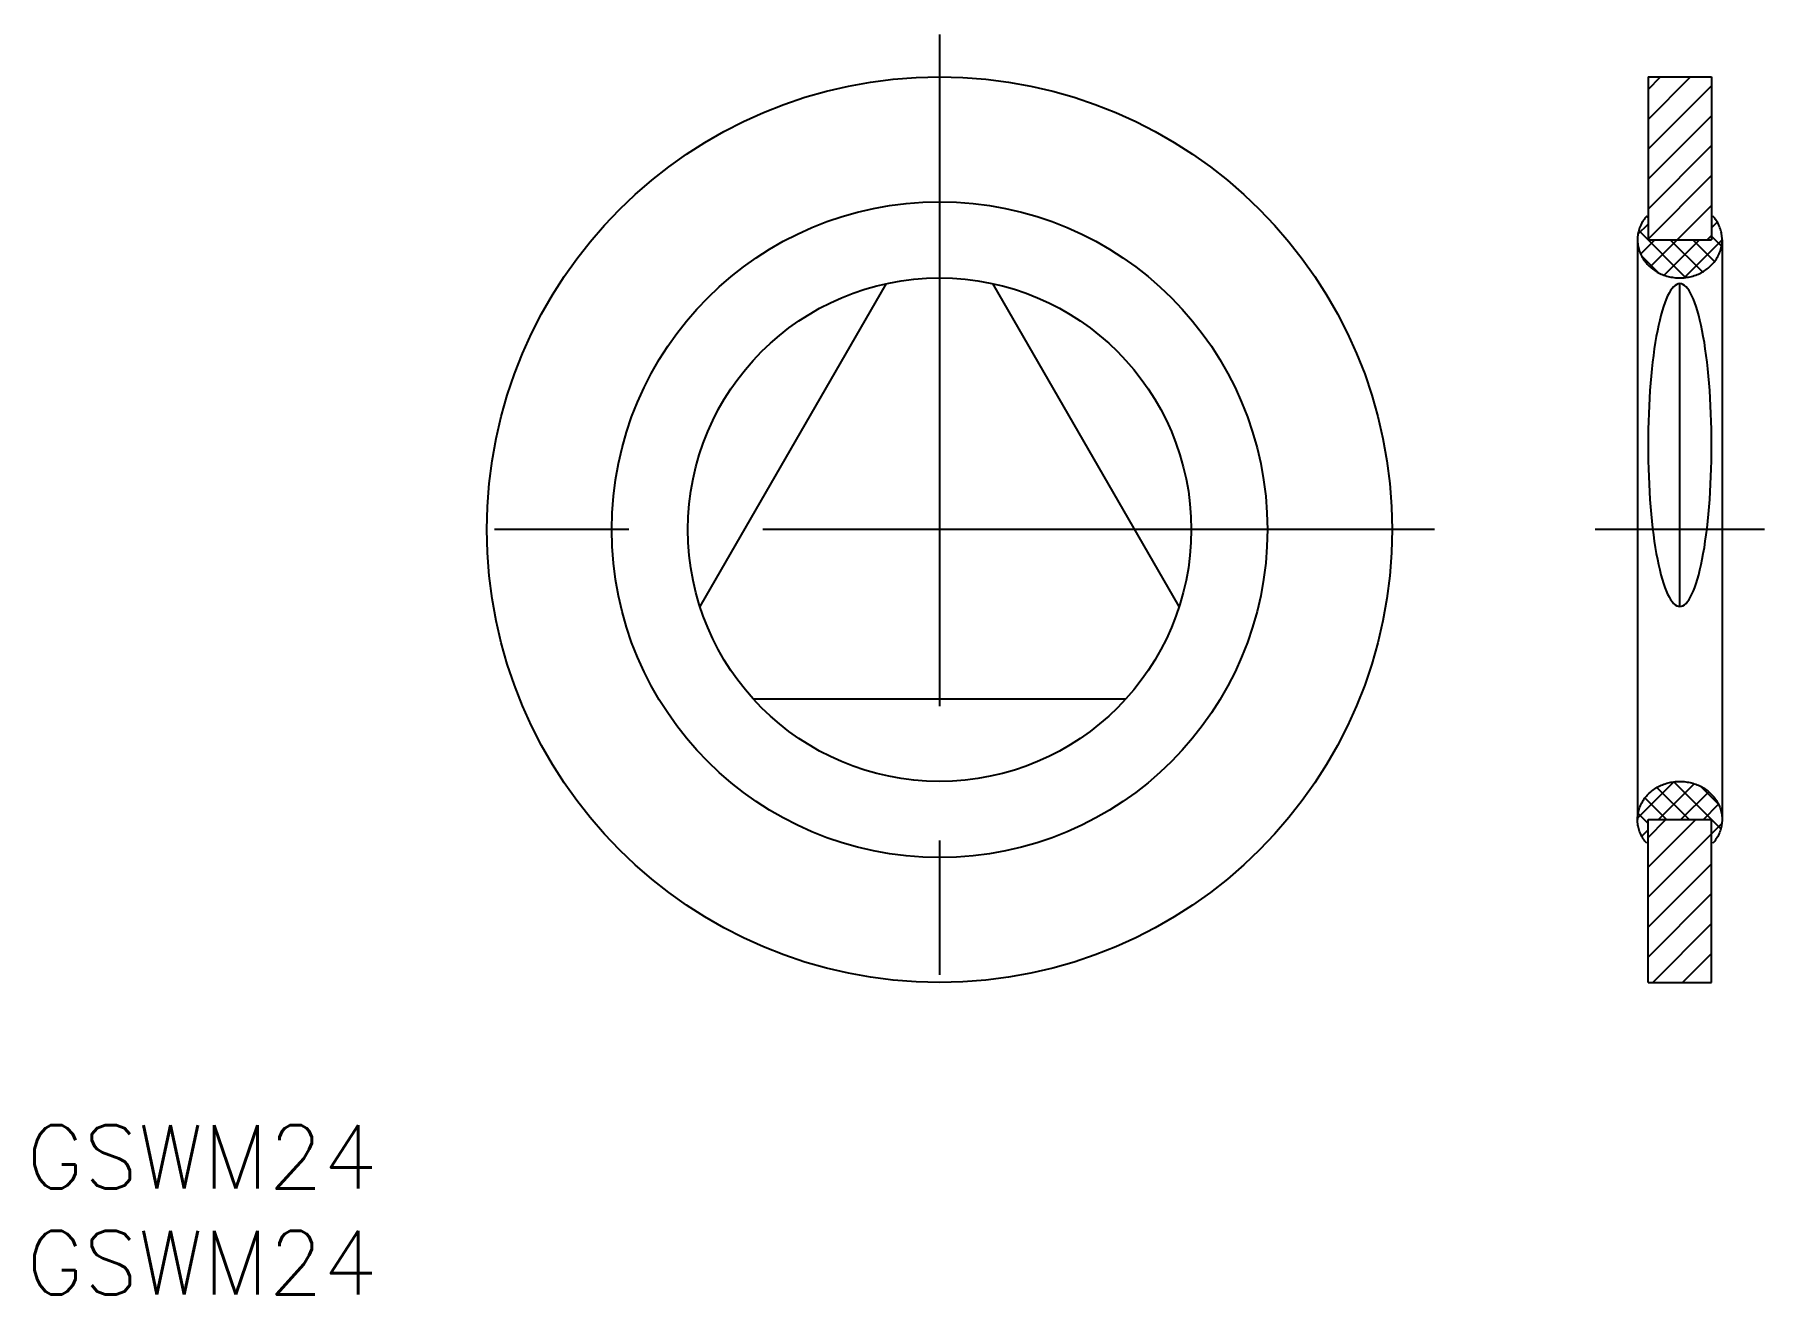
# Model space of a CAD drawing. Extents: x -42.8 to 39, y -36.1 to 23.4.
import ezdxf

# ---------------------------------------------------------------- set-up
doc = ezdxf.new("R2010")
doc.units = 0
doc.linetypes.add('CENTER', pattern=[50.8, 31.75, -6.35, 6.35, -6.35])
doc.layers.get('0').update_dxf_attribs({"linetype": 'CONTINUOUS'})
doc.layers.add('CENTER', color=1, linetype='CENTER')
doc.styles.get("Standard").update_dxf_attribs({"font": 'txt.shx', "height": 3, "bigfont": 'bigfont.shx'})

msp = doc.modelspace()

# ---------------------------------------------------------------- linework, layer by layer
at = {"color": 7, "linetype": 'CONTINUOUS'}
for p, q in [((33.5, 21.4), (36.5, 21.4)), ((33.5, 21.4), (33.5, 13.7)), ((36.5, 21.4), (36.5, 13.7)), ((33, 13.7), (33, -13.7)), ((33.5, 13.7), (36.5, 13.7)), ((37, 13.7), (37, -13.7)), ((-2.523, 11.629), (-11.333, -3.629)), ((11.333, -3.629), (2.523, 11.629)), ((35, -3.629), (35, 11.629)), ((-8.81, -8), (8.81, -8)), ((33.5, -13.7), (36.5, -13.7)), ((33.5, -21.4), (33.5, -13.7)), ((36.5, -21.4), (36.5, -13.7)), ((33.5, -21.4), (36.5, -21.4))]:
    msp.add_line(p, q, dxfattribs=at)
at = {"color": 3, "linetype": 'CONTINUOUS'}
for p, q in [((33.5, 20.81), (34.09, 21.4)), ((33.5, 19.395), (35.505, 21.4)), ((33.5, 17.981), (36.5, 20.981)), ((33.5, 16.567), (36.5, 19.567)), ((33.5, 15.153), (36.5, 18.153)), ((33.5, 13.738), (36.5, 16.738)), ((33.5, 14.752), (33.433, 14.819)), ((34.876, 13.7), (36.5, 15.324)), ((33.022, 13.968), (33.5, 14.446)), ((35.275, 11.917), (33.059, 14.133)), ((36.29, 13.7), (36.5, 13.91)), ((36.5, 14.264), (36.772, 14.535)), ((33.144, 13.029), (33.815, 13.7)), ((33.595, 12.419), (34.876, 13.7)), ((34.263, 12.027), (35.936, 13.7)), ((36.072, 12.18), (34.552, 13.7)), ((35.207, 11.91), (37, 13.703)), ((36.641, 12.672), (35.613, 13.7)), ((36.972, 13.401), (36.5, 13.874)), ((33.979, 12.152), (33.183, 12.948)), ((33.002, -13.63), (34.713, -11.919)), ((35.436, -13.7), (33.921, -12.185)), ((33.992, -13.7), (35.684, -12.008)), ((36.497, -13.7), (34.715, -11.918)), ((36.829, -12.972), (35.997, -12.139)), ((34.375, -13.7), (33.353, -12.678)), ((35.053, -13.7), (36.367, -12.386)), ((36.114, -13.7), (36.833, -12.98)), ((33.5, -13.885), (33.026, -13.411)), ((33.5, -14.546), (34.346, -13.7)), ((33.5, -15.96), (35.76, -13.7)), ((36.939, -14.142), (36.5, -13.703)), ((36.5, -14.374), (36.989, -13.885)), ((33.203, -14.49), (33.5, -14.192)), ((33.5, -17.374), (36.5, -14.374)), ((36.561, -14.825), (36.5, -14.764)), ((33.5, -18.788), (36.5, -15.788)), ((33.5, -20.203), (36.5, -17.203)), ((33.717, -21.4), (36.5, -18.617)), ((35.131, -21.4), (36.5, -20.031))]:
    msp.add_line(p, q, dxfattribs=at)
at = {"color": 7, "linetype": 'CONTINUOUS'}
for points in [[(33.434, 14.819, 0), (33.391, 14.769, 0), (33.35, 14.718, 0), (33.312, 14.665, 0), (33.275, 14.611, 0), (33.241, 14.556, 0), (33.209, 14.5, 0), (33.178, 14.443, 0), (33.151, 14.386, 0), (33.125, 14.327, 0), (33.102, 14.267, 0), (33.081, 14.207, 0), (33.062, 14.146, 0), (33.046, 14.085, 0), (33.032, 14.023, 0), (33.021, 13.961, 0), (33.012, 13.899, 0), (33.006, 13.836, 0), (33.002, 13.773, 0), (33, 13.71, 0), (33.001, 13.647, 0), (33.004, 13.584, 0), (33.01, 13.521, 0), (33.018, 13.458, 0), (33.029, 13.396, 0), (33.042, 13.334, 0), (33.057, 13.273, 0), (33.075, 13.211, 0), (33.095, 13.151, 0), (33.118, 13.091, 0), (33.143, 13.033, 0), (33.17, 12.974, 0), (33.199, 12.917, 0), (33.231, 12.861, 0), (33.264, 12.806, 0), (33.3, 12.752, 0), (33.338, 12.698, 0), (33.378, 12.647, 0), (33.42, 12.596, 0), (33.464, 12.547, 0), (33.51, 12.499, 0), (33.557, 12.453, 0), (33.607, 12.409, 0), (33.658, 12.365, 0), (33.711, 12.324, 0), (33.765, 12.284, 0), (33.821, 12.246, 0), (33.878, 12.21, 0), (33.937, 12.175, 0), (33.997, 12.143, 0), (34.058, 12.112, 0), (34.12, 12.083, 0), (34.184, 12.057, 0), (34.248, 12.032, 0), (34.314, 12.009, 0), (34.38, 11.989, 0), (34.447, 11.97, 0), (34.514, 11.954, 0), (34.583, 11.94, 0), (34.651, 11.928, 0), (34.721, 11.918, 0), (34.79, 11.91, 0), (34.86, 11.904, 0), (34.93, 11.901, 0), (35, 11.9, 0), (35.07, 11.901, 0), (35.14, 11.904, 0), (35.21, 11.91, 0), (35.279, 11.918, 0), (35.349, 11.928, 0), (35.417, 11.94, 0), (35.486, 11.954, 0), (35.553, 11.97, 0), (35.62, 11.989, 0), (35.686, 12.009, 0), (35.752, 12.032, 0), (35.816, 12.057, 0), (35.88, 12.083, 0), (35.942, 12.112, 0), (36.003, 12.143, 0), (36.063, 12.175, 0), (36.122, 12.21, 0), (36.179, 12.246, 0), (36.235, 12.284, 0), (36.289, 12.324, 0), (36.342, 12.365, 0), (36.393, 12.409, 0), (36.443, 12.453, 0), (36.49, 12.499, 0), (36.536, 12.547, 0), (36.58, 12.596, 0), (36.622, 12.647, 0), (36.662, 12.698, 0), (36.7, 12.752, 0), (36.736, 12.806, 0), (36.769, 12.861, 0), (36.801, 12.917, 0), (36.83, 12.974, 0), (36.857, 13.033, 0), (36.882, 13.091, 0), (36.905, 13.151, 0), (36.925, 13.211, 0), (36.943, 13.273, 0), (36.958, 13.334, 0), (36.971, 13.396, 0), (36.982, 13.458, 0), (36.99, 13.521, 0), (36.996, 13.584, 0), (36.999, 13.647, 0), (37, 13.71, 0), (36.998, 13.773, 0), (36.994, 13.836, 0), (36.988, 13.899, 0), (36.979, 13.961, 0), (36.968, 14.023, 0), (36.954, 14.085, 0), (36.938, 14.146, 0), (36.919, 14.207, 0), (36.898, 14.267, 0), (36.875, 14.327, 0), (36.849, 14.386, 0), (36.822, 14.443, 0), (36.791, 14.5, 0), (36.759, 14.556, 0), (36.725, 14.611, 0), (36.688, 14.665, 0), (36.65, 14.718, 0), (36.609, 14.769, 0), (36.566, 14.819, 0)], [(35, 11.629, 0), (34.926, 11.62, 0), (34.853, 11.593, 0), (34.78, 11.547, 0), (34.707, 11.483, 0), (34.636, 11.401, 0), (34.565, 11.301, 0), (34.495, 11.183, 0), (34.426, 11.049, 0), (34.359, 10.897, 0), (34.293, 10.729, 0), (34.229, 10.544, 0), (34.167, 10.344, 0), (34.106, 10.128, 0), (34.048, 9.898, 0), (33.993, 9.653, 0), (33.939, 9.395, 0), (33.889, 9.124, 0), (33.84, 8.84, 0), (33.795, 8.545, 0), (33.753, 8.239, 0), (33.713, 7.922, 0), (33.677, 7.596, 0), (33.644, 7.262, 0), (33.614, 6.92, 0), (33.588, 6.57, 0), (33.565, 6.215, 0), (33.545, 5.854, 0), (33.529, 5.488, 0), (33.516, 5.119, 0), (33.507, 4.748, 0), (33.502, 4.374, 0), (33.5, 4, 0), (33.502, 3.626, 0), (33.507, 3.252, 0), (33.516, 2.881, 0), (33.529, 2.512, 0), (33.545, 2.146, 0), (33.565, 1.785, 0), (33.588, 1.43, 0), (33.614, 1.08, 0), (33.644, 0.738, 0), (33.677, 0.404, 0), (33.713, 0.078, 0), (33.753, -0.239, 0), (33.795, -0.545, 0), (33.84, -0.84, 0), (33.889, -1.124, 0), (33.939, -1.395, 0), (33.993, -1.653, 0), (34.048, -1.898, 0), (34.106, -2.128, 0), (34.167, -2.344, 0), (34.229, -2.544, 0), (34.293, -2.729, 0), (34.359, -2.897, 0), (34.426, -3.049, 0), (34.495, -3.183, 0), (34.565, -3.301, 0), (34.636, -3.401, 0), (34.707, -3.483, 0), (34.78, -3.547, 0), (34.853, -3.593, 0), (34.926, -3.62, 0), (35, -3.629, 0), (35.074, -3.62, 0), (35.147, -3.593, 0), (35.22, -3.547, 0), (35.293, -3.483, 0), (35.364, -3.401, 0), (35.435, -3.301, 0), (35.505, -3.183, 0), (35.574, -3.049, 0), (35.641, -2.897, 0), (35.707, -2.729, 0), (35.771, -2.544, 0), (35.833, -2.344, 0), (35.894, -2.128, 0), (35.952, -1.898, 0), (36.007, -1.653, 0), (36.061, -1.395, 0), (36.111, -1.124, 0), (36.16, -0.84, 0), (36.205, -0.545, 0), (36.247, -0.239, 0), (36.287, 0.078, 0), (36.323, 0.404, 0), (36.356, 0.738, 0), (36.386, 1.08, 0), (36.412, 1.43, 0), (36.435, 1.785, 0), (36.455, 2.146, 0), (36.471, 2.512, 0), (36.484, 2.881, 0), (36.493, 3.252, 0), (36.498, 3.626, 0), (36.5, 4, 0), (36.498, 4.374, 0), (36.493, 4.748, 0), (36.484, 5.119, 0), (36.471, 5.488, 0), (36.455, 5.854, 0), (36.435, 6.215, 0), (36.412, 6.57, 0), (36.386, 6.92, 0), (36.356, 7.262, 0), (36.323, 7.596, 0), (36.287, 7.922, 0), (36.247, 8.239, 0), (36.205, 8.545, 0), (36.16, 8.84, 0), (36.111, 9.124, 0), (36.061, 9.395, 0), (36.007, 9.653, 0), (35.952, 9.898, 0), (35.894, 10.128, 0), (35.833, 10.344, 0), (35.771, 10.544, 0), (35.707, 10.729, 0), (35.641, 10.897, 0), (35.574, 11.049, 0), (35.505, 11.183, 0), (35.435, 11.301, 0), (35.364, 11.401, 0), (35.293, 11.483, 0), (35.22, 11.547, 0), (35.147, 11.593, 0), (35.074, 11.62, 0), (35, 11.629, 0)], [(33.434, -14.819, 0), (33.391, -14.769, 0), (33.35, -14.718, 0), (33.312, -14.665, 0), (33.275, -14.611, 0), (33.241, -14.556, 0), (33.209, -14.5, 0), (33.178, -14.443, 0), (33.151, -14.386, 0), (33.125, -14.327, 0), (33.102, -14.267, 0), (33.081, -14.207, 0), (33.062, -14.146, 0), (33.046, -14.085, 0), (33.032, -14.023, 0), (33.021, -13.961, 0), (33.012, -13.899, 0), (33.006, -13.836, 0), (33.002, -13.773, 0), (33, -13.71, 0), (33.001, -13.647, 0), (33.004, -13.584, 0), (33.01, -13.521, 0), (33.018, -13.458, 0), (33.029, -13.396, 0), (33.042, -13.334, 0), (33.057, -13.273, 0), (33.075, -13.211, 0), (33.095, -13.151, 0), (33.118, -13.091, 0), (33.143, -13.033, 0), (33.17, -12.974, 0), (33.199, -12.917, 0), (33.231, -12.861, 0), (33.264, -12.806, 0), (33.3, -12.752, 0), (33.338, -12.698, 0), (33.378, -12.647, 0), (33.42, -12.596, 0), (33.464, -12.547, 0), (33.51, -12.499, 0), (33.557, -12.453, 0), (33.607, -12.409, 0), (33.658, -12.365, 0), (33.711, -12.324, 0), (33.765, -12.284, 0), (33.821, -12.246, 0), (33.878, -12.21, 0), (33.937, -12.175, 0), (33.997, -12.143, 0), (34.058, -12.112, 0), (34.12, -12.083, 0), (34.184, -12.057, 0), (34.248, -12.032, 0), (34.314, -12.009, 0), (34.38, -11.989, 0), (34.447, -11.97, 0), (34.514, -11.954, 0), (34.583, -11.94, 0), (34.651, -11.928, 0), (34.721, -11.918, 0), (34.79, -11.91, 0), (34.86, -11.904, 0), (34.93, -11.901, 0), (35, -11.9, 0), (35.07, -11.901, 0), (35.14, -11.904, 0), (35.21, -11.91, 0), (35.279, -11.918, 0), (35.349, -11.928, 0), (35.417, -11.94, 0), (35.486, -11.954, 0), (35.553, -11.97, 0), (35.62, -11.989, 0), (35.686, -12.009, 0), (35.752, -12.032, 0), (35.816, -12.057, 0), (35.88, -12.083, 0), (35.942, -12.112, 0), (36.003, -12.143, 0), (36.063, -12.175, 0), (36.122, -12.21, 0), (36.179, -12.246, 0), (36.235, -12.284, 0), (36.289, -12.324, 0), (36.342, -12.365, 0), (36.393, -12.409, 0), (36.443, -12.453, 0), (36.49, -12.499, 0), (36.536, -12.547, 0), (36.58, -12.596, 0), (36.622, -12.647, 0), (36.662, -12.698, 0), (36.7, -12.752, 0), (36.736, -12.806, 0), (36.769, -12.861, 0), (36.801, -12.917, 0), (36.83, -12.974, 0), (36.857, -13.033, 0), (36.882, -13.091, 0), (36.905, -13.151, 0), (36.925, -13.211, 0), (36.943, -13.273, 0), (36.958, -13.334, 0), (36.971, -13.396, 0), (36.982, -13.458, 0), (36.99, -13.521, 0), (36.996, -13.584, 0), (36.999, -13.647, 0), (37, -13.71, 0), (36.998, -13.773, 0), (36.994, -13.836, 0), (36.988, -13.899, 0), (36.979, -13.961, 0), (36.968, -14.023, 0), (36.954, -14.085, 0), (36.938, -14.146, 0), (36.919, -14.207, 0), (36.898, -14.267, 0), (36.875, -14.327, 0), (36.849, -14.386, 0), (36.822, -14.443, 0), (36.791, -14.5, 0), (36.759, -14.556, 0), (36.725, -14.611, 0), (36.688, -14.665, 0), (36.65, -14.718, 0), (36.609, -14.769, 0), (36.566, -14.819, 0)]]:
    msp.add_polyline3d(points, dxfattribs=at)
for radius in [21.4, 15.5, 11.9]:
    msp.add_circle((0, 0), radius, dxfattribs=at)
at = {"layer": 'CENTER', "color": 1, "linetype": 'CENTER'}
for p, q in [((0, 23.4), (0, -23.4)), ((23.4, 0), (-23.4, 0)), ((39, 0), (31, 0))]:
    msp.add_line(p, q, dxfattribs=at)

# ---------------------------------------------------------------- texts
at = {"color": 7, "linetype": 'CONTINUOUS'}
for p in [(-43.175, -31.147), (-43.175, -36.147)]:
    msp.add_text('GSWM24', height=3, dxfattribs=at).set_placement(p)

doc.saveas('drawing.dxf')
